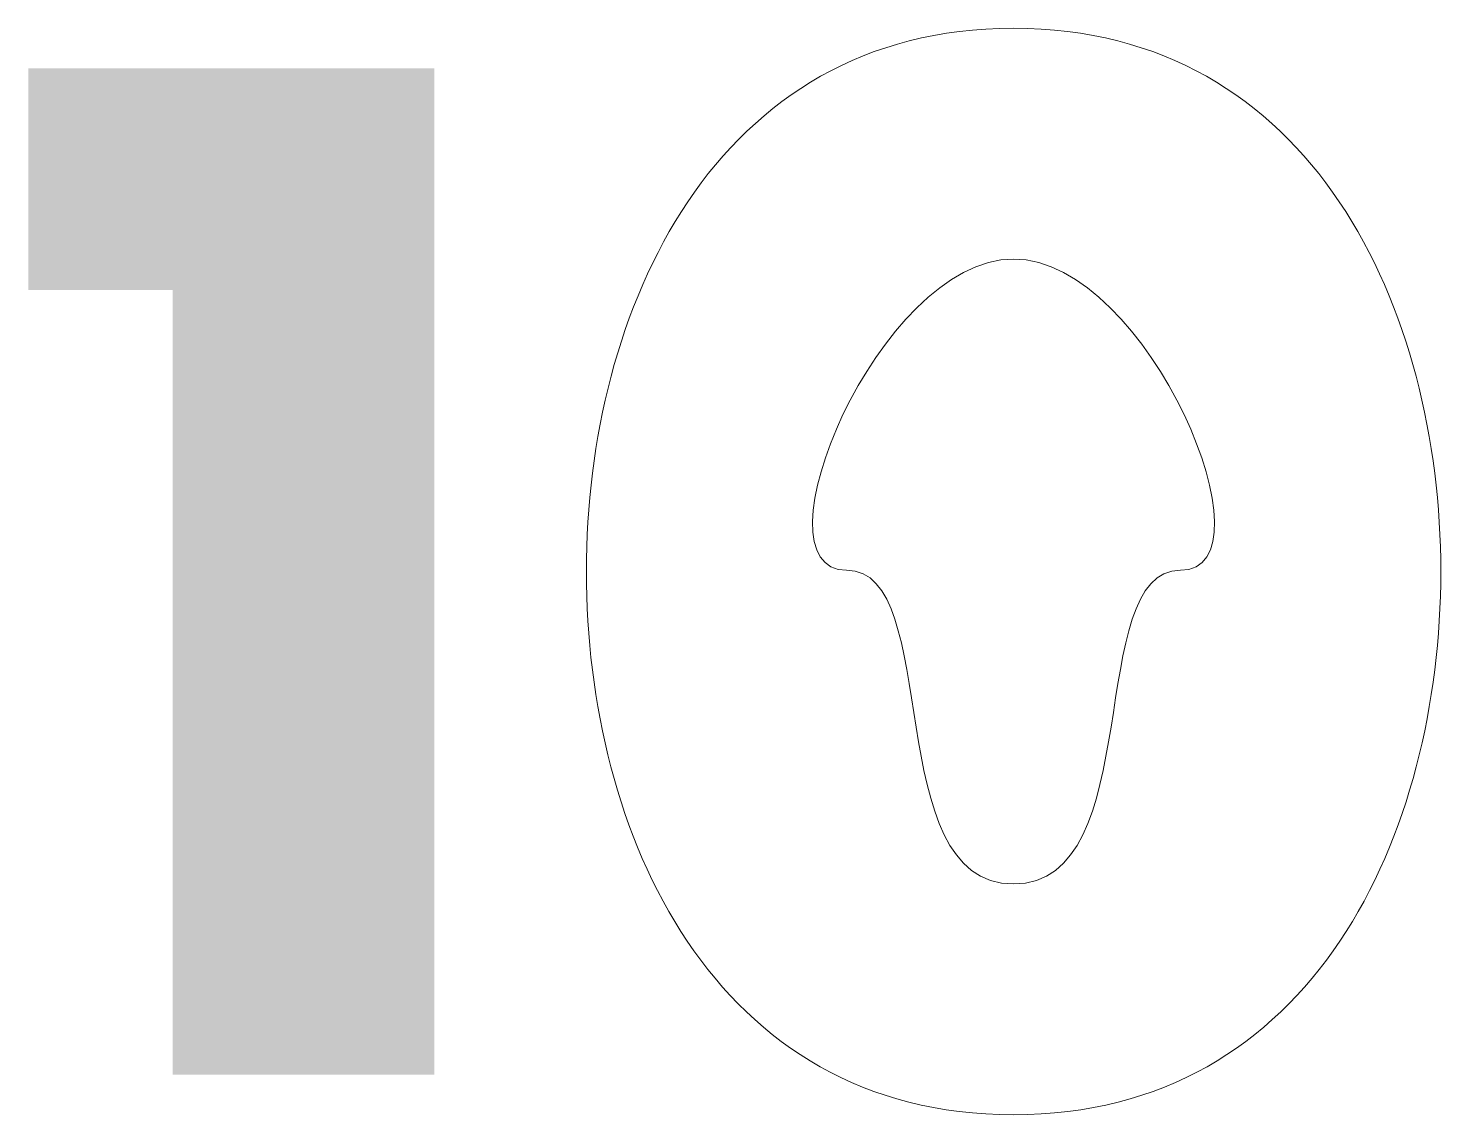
# Model space of a CAD drawing. Header units: metres. Extents: x -30.9 to 24.7, y -10.3 to 6.8.
# Drawn here: x 16.1578 to 16.3475, y 4.771 to 4.917 of the extents above; entities that cross this region are included whole.
import ezdxf

# ---------------------------------------------------------------- set-up
doc = ezdxf.new("R2010")
doc.units = ezdxf.units.M
doc.header["$MEASUREMENT"] = 0
doc.layers.add('PDF_Working_Num_Penna__7_Num_Penna__7', color=7, linetype='Continuous', lineweight=18)

msp = doc.modelspace()

# ---------------------------------------------------------------- hatches: boundary and pattern name
at = {"layer": 'PDF_Working_Num_Penna__7_Num_Penna__7', "linetype": 'Continuous', "lineweight": 18}
msp.add_hatch(color=7, dxfattribs=at).paths.add_polyline_path([(16.17716, 4.88184), (16.17716, 4.77642), (16.2123, 4.77642), (16.2123, 4.9116), (16.15779, 4.9116), (16.15779, 4.88184)])

# ---------------------------------------------------------------- linework, layer by layer
at = {"layer": 'PDF_Working_Num_Penna__7_Num_Penna__7', "color": 7, "linetype": 'Continuous', "lineweight": 18}
for points in [[(16.23274, 4.84401), (16.23274, 4.87915), (16.24995, 4.91698), (16.2901, 4.91698)], [(16.2901, 4.91698), (16.33026, 4.91698), (16.34748, 4.87915), (16.34748, 4.84401)], [(16.2901, 4.88597), (16.272, 4.88597), (16.2546, 4.84418), (16.26769, 4.84418)], [(16.31252, 4.84418), (16.32561, 4.84418), (16.30822, 4.88597), (16.2901, 4.88597)], [(16.2901, 4.77104), (16.24976, 4.77104), (16.23274, 4.80888), (16.23274, 4.84401)], [(16.26769, 4.84418), (16.28078, 4.84418), (16.272, 4.80205), (16.2901, 4.80205)], [(16.2901, 4.80205), (16.30822, 4.80205), (16.29943, 4.84418), (16.31252, 4.84418)], [(16.34748, 4.84401), (16.34748, 4.80888), (16.33045, 4.77104), (16.2901, 4.77104)]]:
    msp.add_open_spline(points, degree=3, dxfattribs=at)

doc.saveas('drawing.dxf')
